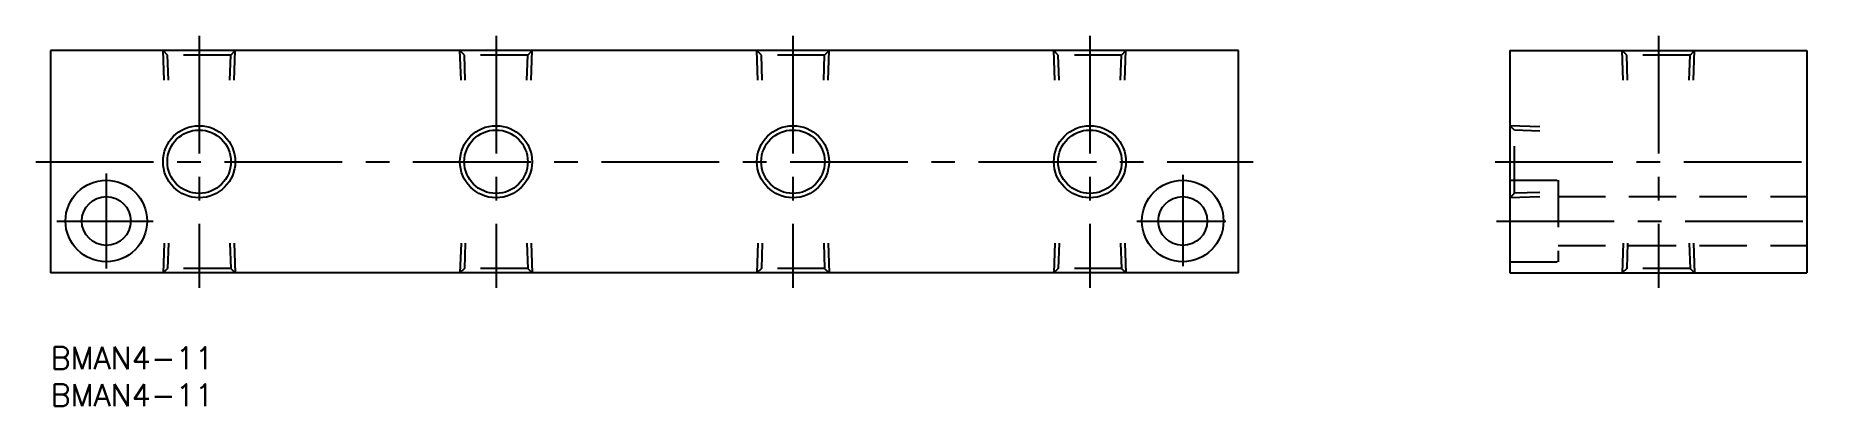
# Model space of a CAD drawing. Extents: x -2 to 239, y -8 to 42.
import ezdxf

# ---------------------------------------------------------------- set-up
doc = ezdxf.new("R2010")
doc.units = 0
doc.header["$LTSCALE"] = 0.5
doc.linetypes.add('CENTER', pattern=[50.8, 31.75, -6.35, 6.35, -6.35])
doc.linetypes.add('DASHED', pattern=[19.05, 12.7, -6.35])
for name, color, linetype in [('MSM_CENTER', 1, 'CENTER'), ('MSM_CONTINUOUS', 7, 'CONTINUOUS'), ('MSM_DASHED', 4, 'DASHED'), ('MSM_NARROW', 5, 'CONTINUOUS'), ('MSM_PART_NUMBER', 7, 'CONTINUOUS')]:
    doc.layers.add(name, color=color, linetype=linetype)
doc.styles.get("Standard").update_dxf_attribs({"font": 'txt.shx', "height": 2, "bigfont": 'bigfont.shx'})

# ---------------------------------------------------------------- blocks, each defined once
blk = doc.blocks.new('*U36')
at = {"layer": 'MSM_PART_NUMBER'}
blk.add_text('BMAN4-11', height=3, dxfattribs=at).set_placement((0, -3))
blk = doc.blocks.new('*U37')
at = {"layer": 'MSM_PART_NUMBER'}
blk.add_text('BMAN4-11', height=3, dxfattribs=at).set_placement((0, -8))

msp = doc.modelspace()

# ---------------------------------------------------------------- linework, layer by layer
at = {"layer": 'MSM_CENTER', "color": 1, "linetype": 'CENTER'}
for p, q in [((20, 42), (20, 8)), ((60, 42), (60, 8)), ((100, 42), (100, 8)), ((140, 42), (140, 8)), ((216.59, 42), (216.59, 8)), ((-2, 25), (162, 25)), ((194.59, 25), (238.59, 25)), ((7.5, 23.39), (7.5, 10.57)), ((152.5, 23.22), (152.5, 10.91)), ((0.83, 17), (13.83, 17)), ((146.34, 17), (158.33, 17)), ((194.77, 17), (239.19, 17))]:
    msp.add_line(p, q, dxfattribs=at)
at = {"layer": 'MSM_CONTINUOUS', "color": 7, "linetype": 'CONTINUOUS'}
for p, q in [((160, 40), (0, 40)), ((0, 40), (0, 10)), ((160, 10), (160, 40)), ((196.59, 40), (236.59, 40)), ((196.59, 40), (196.59, 10)), ((236.59, 40), (236.59, 10)), ((196.59, 10), (236.59, 10))]:
    msp.add_line(p, q, dxfattribs=at)
at = {"layer": 'MSM_CONTINUOUS'}
for p, q in [((160, 10), (0, 10)), ((40, 10), (40, 10)), ((80, 10), (80, 10))]:
    msp.add_line(p, q, dxfattribs=at)
at = {"layer": 'MSM_CONTINUOUS', "color": 7, "linetype": 'CONTINUOUS'}
for centre, radius in [((20, 25), 4.28), ((60, 25), 4.28), ((100, 25), 4.28), ((140, 25), 4.28), ((7.5, 17), 5.5), ((152.5, 17), 5.5), ((7.5, 17), 3.3), ((152.5, 17), 3.3)]:
    msp.add_circle(centre, radius, dxfattribs=at)
at = {"layer": 'MSM_DASHED'}
for p, q in [((15.28, 36), (15.14, 40)), ((15.74, 39.4), (15.14, 40)), ((24.26, 39.4), (15.74, 39.4)), ((15.86, 36), (15.74, 39.4)), ((24.14, 36), (24.26, 39.4)), ((24.26, 39.4), (24.86, 40)), ((24.72, 36), (24.86, 40)), ((55.28, 36), (55.14, 40)), ((55.74, 39.4), (55.14, 40)), ((64.26, 39.4), (55.74, 39.4)), ((55.86, 36), (55.74, 39.4)), ((64.14, 36), (64.26, 39.4)), ((64.26, 39.4), (64.86, 40)), ((64.72, 36), (64.86, 40)), ((95.28, 36), (95.14, 40)), ((95.74, 39.4), (95.14, 40)), ((104.26, 39.4), (95.74, 39.4)), ((95.86, 36), (95.74, 39.4)), ((104.14, 36), (104.26, 39.4)), ((104.26, 39.4), (104.86, 40)), ((104.72, 36), (104.86, 40)), ((135.28, 36), (135.14, 40)), ((135.74, 39.4), (135.14, 40)), ((144.26, 39.4), (135.74, 39.4)), ((135.86, 36), (135.74, 39.4)), ((144.14, 36), (144.26, 39.4)), ((144.26, 39.4), (144.86, 40)), ((144.72, 36), (144.86, 40)), ((211.86, 36), (211.72, 40)), ((212.32, 39.4), (211.72, 40)), ((220.85, 39.4), (212.32, 39.4)), ((212.44, 36), (212.32, 39.4)), ((220.73, 36), (220.85, 39.4)), ((220.85, 39.4), (221.45, 40)), ((221.31, 36), (221.45, 40)), ((200.59, 29.72), (196.59, 29.86)), ((197.19, 29.26), (196.59, 29.86)), ((197.19, 20.74), (197.19, 29.26)), ((200.59, 29.14), (197.19, 29.26)), ((196.59, 22.5), (203.09, 22.5)), ((203.09, 22.5), (203.09, 11.5)), ((197.19, 20.74), (196.59, 20.14)), ((200.59, 20.28), (196.59, 20.14)), ((200.59, 20.86), (197.19, 20.74)), ((203.09, 20.3), (236.59, 20.3)), ((15.28, 14), (15.14, 10)), ((15.86, 14), (15.74, 10.6)), ((24.14, 14), (24.26, 10.6)), ((24.72, 14), (24.86, 10)), ((55.28, 14), (55.14, 10)), ((55.86, 14), (55.74, 10.6)), ((64.14, 14), (64.26, 10.6)), ((64.72, 14), (64.86, 10)), ((95.28, 14), (95.14, 10)), ((95.86, 14), (95.74, 10.6)), ((104.14, 14), (104.26, 10.6)), ((104.72, 14), (104.86, 10)), ((135.28, 14), (135.14, 10)), ((135.86, 14), (135.74, 10.6)), ((144.14, 14), (144.26, 10.6)), ((144.72, 14), (144.86, 10)), ((203.09, 13.7), (236.59, 13.7)), ((211.86, 14), (211.72, 10)), ((212.44, 14), (212.32, 10.6)), ((220.73, 14), (220.85, 10.6)), ((221.31, 14), (221.45, 10)), ((15.74, 10.6), (15.14, 10)), ((24.26, 10.6), (15.74, 10.6)), ((24.26, 10.6), (24.86, 10)), ((55.74, 10.6), (55.14, 10)), ((64.26, 10.6), (55.74, 10.6)), ((64.26, 10.6), (64.86, 10)), ((95.74, 10.6), (95.14, 10)), ((104.26, 10.6), (95.74, 10.6)), ((104.26, 10.6), (104.86, 10)), ((135.74, 10.6), (135.14, 10)), ((144.26, 10.6), (135.74, 10.6)), ((144.26, 10.6), (144.86, 10)), ((196.59, 11.5), (203.09, 11.5)), ((212.32, 10.6), (211.72, 10)), ((220.85, 10.6), (212.32, 10.6)), ((220.85, 10.6), (221.45, 10))]:
    msp.add_line(p, q, dxfattribs=at)
at = {"layer": 'MSM_NARROW'}
for centre in [(20, 25), (60, 25), (100, 25), (140, 25)]:
    msp.add_circle(centre, 4.86, dxfattribs=at)

# ---------------------------------------------------------------- block references
at = {"layer": 'MSM_CONTINUOUS'}
for name in ['*U36', '*U37']:
    msp.add_blockref(name, (0, 0), dxfattribs=at)

doc.saveas('drawing.dxf')
